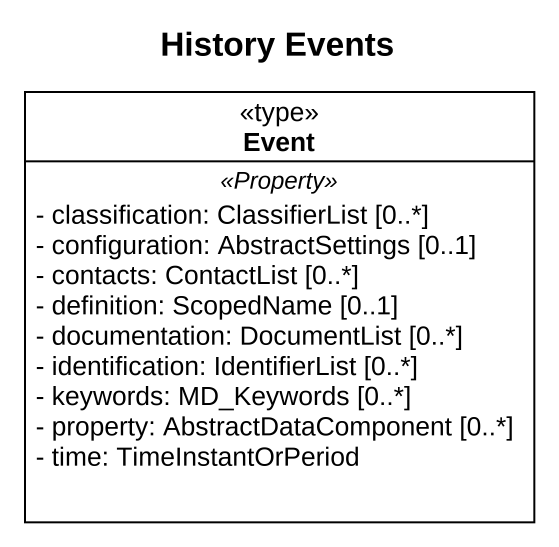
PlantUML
@startuml
title History Events
hide circle
hide empty members
skinparam classAttributeIconSize 0
class Event <<type>> {
  .. <<Property>> ..
  - classification: ClassifierList [0..*]
  - configuration: AbstractSettings [0..1]
  - contacts: ContactList [0..*]
  - definition: ScopedName [0..1]
  - documentation: DocumentList [0..*]
  - identification: IdentifierList [0..*]
  - keywords: MD_Keywords [0..*]
  - property: AbstractDataComponent [0..*]
  - time: TimeInstantOrPeriod
}
@enduml
